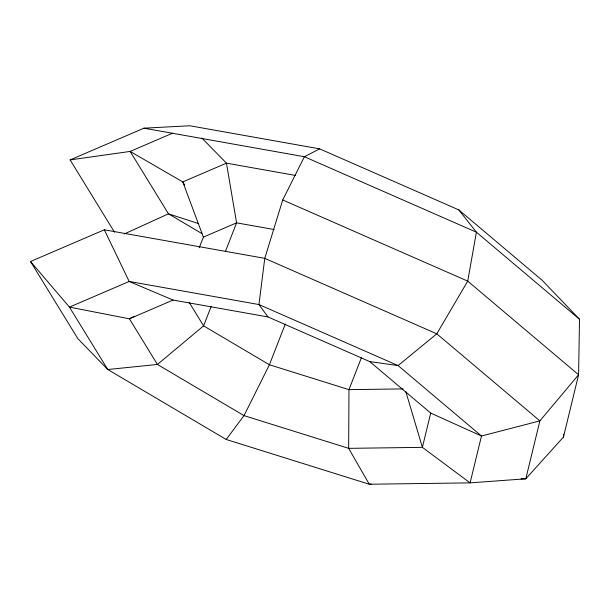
<?xml version="1.0" encoding="UTF-8"?>
<svg xmlns="http://www.w3.org/2000/svg" width="610" height="610" viewBox="0 0 610 610"><rect width="100%" height="100%" fill="white"/><g stroke="black" fill="none" stroke-linecap="round" stroke-linejoin="round"><path stroke-width="0.91" d="M114.489 232.181L70.119 159.904L143.937 128.184L189.87 125.767L319.655 148.855L458.796 209.893L542.183 280.318L579.5 319.259L578.593 374.769L563.457 437.073L525.805 478.804L470.096 482.868L369.263 484.233L226.173 439.467L107.772 369.515L77.867 338.672L30.5 261.522L104.318 229.802L264.77 258.35L436.791 333.807L539.88 420.877L525.805 478.804L521.047 478.873M563.457 437.073L563.548 434.221M104.318 229.802L129.167 281.454L173.072 300.059L267.988 316.948L369.736 361.585L430.713 413.084L422.387 447.351L470.096 482.868L481.481 436.013L539.88 420.877L578.593 374.769L467.717 281.126L282.72 199.973L304.39 156.732L319.655 148.855M282.72 199.973L264.77 258.35L258.953 304.55L267.988 316.948M199.234 247.744L203.382 237.107L182.786 181.917L130.159 151.425L70.119 159.904M225.509 251.213L236.573 222.848L226.455 163.152L201.841 138.005M211.197 306.373L203.595 325.87L157.426 364.46L107.772 369.515L69.456 307.112L30.5 261.522M285.312 323.979L269.414 364.757L244.015 415.616L226.173 439.467M361.402 357.735L348.966 389.637L348.653 448.35L369.263 484.233L371.139 484.012M134.444 316.193L129.411 318.824L69.456 307.112L129.167 281.454L258.953 304.55L398.094 365.588L481.481 436.013L430.713 413.084M124.394 233.904L168.467 213.828L198.197 223.466M172.561 133.201L130.159 151.425L168.467 213.828L201.948 233.607M203.382 237.107L236.573 222.848L274.05 229.512M173.072 300.059L129.411 318.824L157.426 364.46L244.015 415.616L348.653 448.35L422.387 447.351L405.825 391.62M403.111 388.906L348.966 389.637L269.414 364.757L203.595 325.87L189.23 302.476M369.736 361.585L398.094 365.588L436.791 333.807L467.717 281.126L476.41 232.189L458.796 209.893M143.937 128.184L304.39 156.732L476.41 232.189L579.5 319.259M295.309 175.405L226.455 163.152L182.786 181.917L184.754 185.12"/></g></svg>
